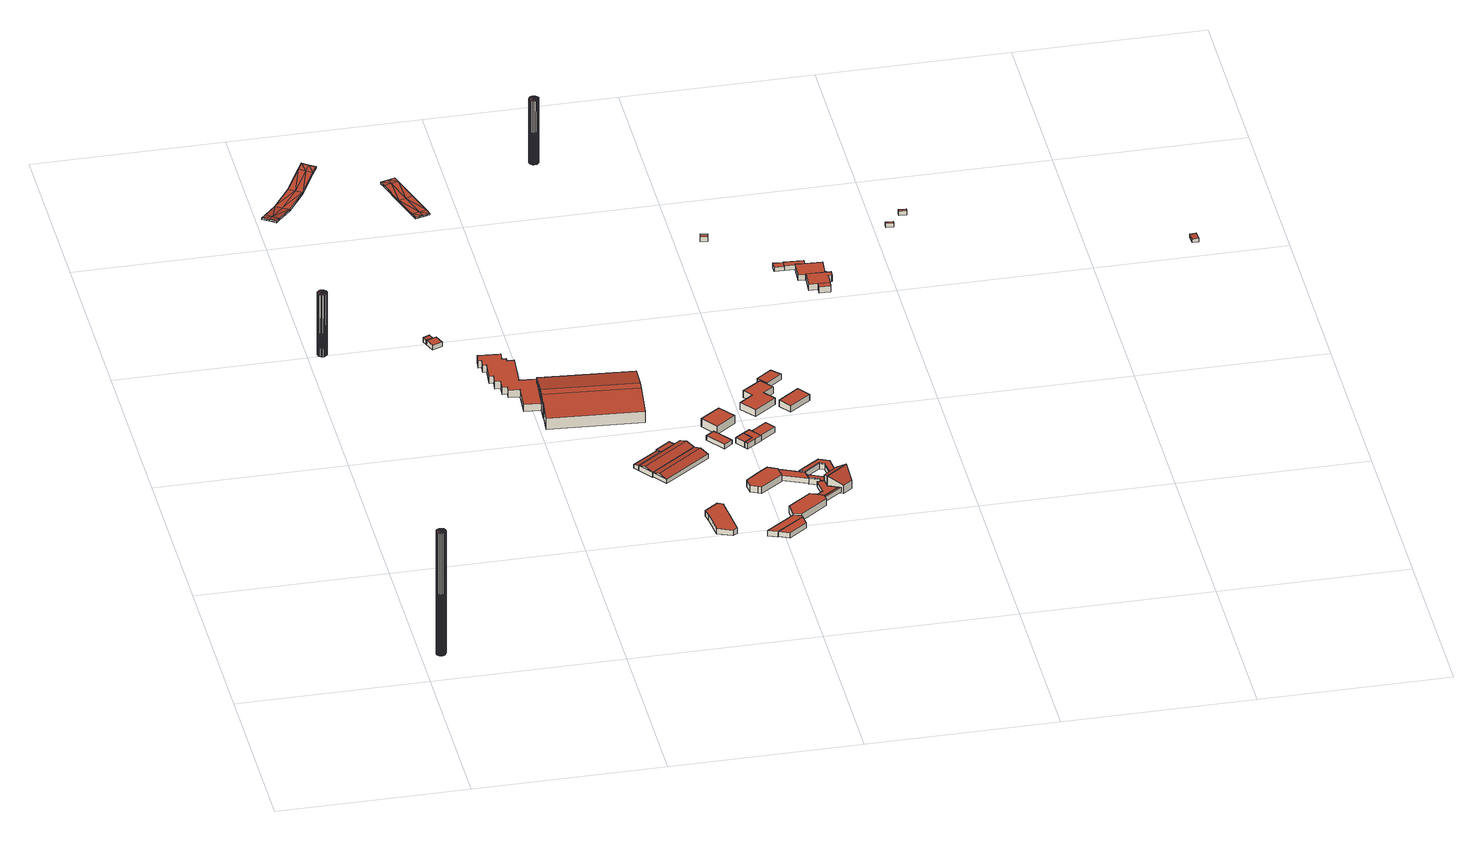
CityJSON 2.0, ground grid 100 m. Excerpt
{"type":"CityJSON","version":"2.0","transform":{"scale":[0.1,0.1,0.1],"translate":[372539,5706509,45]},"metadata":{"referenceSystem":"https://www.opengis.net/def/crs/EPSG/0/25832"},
"CityObjects":{
"building1":{"type":"Building","attributes":{"Geometrietyp2DReferenz":"1000","Gemeindeschluessel":"05911000","function":"51002_1251","roofType":"9999","measuredHeight":72.79},"geometry":[{"type":"Solid","lod":"2","boundaries":[[[[0,1,2]],[[1,3,2]],[[4,5,0]],[[5,1,0]],[[6,7,4]],[[7,5,4]],[[8,9,6]],[[9,7,6]],[[10,11,8]],[[11,9,8]],[[12,13,10]],[[13,11,10]],[[14,15,12]],[[15,13,12]],[[16,17,14]],[[17,15,14]],[[18,19,16]],[[19,17,16]],[[20,21,18]],[[21,19,18]],[[22,23,20]],[[23,21,20]],[[24,25,22]],[[25,23,22]],[[26,27,24]],[[27,25,24]],[[28,29,26]],[[29,27,26]],[[30,31,28]],[[31,29,28]],[[32,33,30]],[[33,31,30]],[[34,35,32]],[[35,33,32]],[[36,37,34]],[[37,35,34]],[[38,39,36]],[[39,37,36]],[[2,3,38]],[[3,39,38]],[[3,1,39]],[[1,5,39]],[[5,7,39]],[[7,9,39]],[[9,11,39]],[[15,17,39]],[[11,13,39]],[[13,15,39]],[[17,19,39]],[[19,21,39]],[[21,23,39]],[[23,25,39]],[[25,27,39]],[[27,29,39]],[[29,31,39]],[[31,33,39]],[[33,35,39]],[[35,37,39]],[[0,2,4]],[[2,38,4]],[[38,36,4]],[[36,34,4]],[[34,32,4]],[[32,30,4]],[[30,28,4]],[[28,26,4]],[[26,24,4]],[[24,22,4]],[[22,20,4]],[[20,18,4]],[[18,16,4]],[[16,14,4]],[[14,12,4]],[[12,10,4]],[[10,8,4]],[[8,6,4]]]],"semantics":{"surfaces":[{"type":"WallSurface"},{"type":"GroundSurface"},{"type":"RoofSurface"}],"values":[[0,0,0,0,0,0,0,0,0,0,0,0,0,0,0,0,0,0,0,0,0,0,0,0,0,0,0,0,0,0,0,0,0,0,0,0,0,0,0,0,1,1,1,1,1,1,1,1,1,1,1,1,1,1,1,1,1,1,2,2,2,2,2,2,2,2,2,2,2,2,2,2,2,2,2,2]]}}]},
"building2":{"type":"Building","attributes":{"Geometrietyp2DReferenz":"1000","Gemeindeschluessel":"05911000","function":"51002_1251","roofType":"9999","measuredHeight":36.54},"geometry":[{"type":"Solid","lod":"2","boundaries":[[[[40,41,42]],[[41,43,42]],[[44,45,40]],[[45,41,40]],[[46,47,44]],[[47,45,44]],[[48,49,46]],[[49,47,46]],[[50,51,48]],[[51,49,48]],[[52,53,50]],[[53,51,50]],[[54,55,52]],[[55,53,52]],[[56,57,54]],[[57,55,54]],[[58,59,56]],[[59,57,56]],[[60,61,58]],[[61,59,58]],[[62,63,60]],[[63,61,60]],[[64,65,62]],[[65,63,62]],[[66,67,64]],[[67,65,64]],[[68,69,66]],[[69,67,66]],[[70,71,68]],[[71,69,68]],[[72,73,70]],[[73,71,70]],[[74,75,72]],[[75,73,72]],[[76,77,74]],[[77,75,74]],[[78,79,76]],[[79,77,76]],[[42,43,78]],[[43,79,78]],[[43,41,79]],[[41,45,79]],[[45,47,79]],[[47,49,79]],[[49,51,79]],[[51,53,79]],[[53,55,79]],[[55,57,79]],[[57,59,79]],[[59,61,79]],[[61,63,79]],[[63,65,79]],[[65,67,79]],[[67,69,79]],[[69,71,79]],[[71,73,79]],[[73,75,79]],[[75,77,79]],[[40,42,44]],[[42,78,44]],[[78,76,44]],[[76,74,44]],[[74,72,44]],[[72,70,44]],[[70,68,44]],[[68,66,44]],[[66,64,44]],[[64,62,44]],[[62,60,44]],[[60,58,44]],[[58,56,44]],[[56,54,44]],[[54,52,44]],[[52,50,44]],[[50,48,44]],[[48,46,44]]]],"semantics":{"surfaces":[{"type":"WallSurface"},{"type":"GroundSurface"},{"type":"RoofSurface"}],"values":[[0,0,0,0,0,0,0,0,0,0,0,0,0,0,0,0,0,0,0,0,0,0,0,0,0,0,0,0,0,0,0,0,0,0,0,0,0,0,0,0,1,1,1,1,1,1,1,1,1,1,1,1,1,1,1,1,1,1,2,2,2,2,2,2,2,2,2,2,2,2,2,2,2,2,2,2]]}}]},
"building3":{"type":"Building","attributes":{"Geometrietyp2DReferenz":"2000","Gemeindeschluessel":"05911000","function":"53001_1800","roofType":"9999","measuredHeight":1},"geometry":[{"type":"Solid","lod":"2","boundaries":[[[[80,81,82]],[[81,83,82]],[[84,85,80]],[[85,81,80]],[[86,87,84]],[[87,85,84]],[[88,89,86]],[[89,87,86]],[[90,91,88]],[[91,89,88]],[[92,93,90]],[[93,91,90]],[[94,95,92]],[[95,93,92]],[[96,97,94]],[[97,95,94]],[[98,99,96]],[[99,97,96]],[[100,101,98]],[[101,99,98]],[[102,103,100]],[[103,101,100]],[[104,105,102]],[[105,103,102]],[[106,107,104]],[[107,105,104]],[[82,83,106]],[[83,107,106]],[[83,81,108]],[[108,81,85]],[[108,85,87]],[[108,87,109]],[[109,87,110]],[[110,87,89]],[[110,89,91]],[[110,91,111]],[[111,91,93]],[[111,93,95]],[[107,83,105]],[[105,83,108]],[[105,108,103]],[[103,108,109]],[[103,109,101]],[[101,109,110]],[[101,110,111]],[[101,111,99]],[[99,111,95]],[[99,95,97]],[[82,112,80]],[[112,84,80]],[[112,86,84]],[[112,113,86]],[[113,114,86]],[[114,88,86]],[[114,90,88]],[[114,115,90]],[[115,92,90]],[[115,94,92]],[[106,104,82]],[[104,112,82]],[[104,102,112]],[[102,113,112]],[[102,100,113]],[[100,114,113]],[[100,115,114]],[[100,98,115]],[[98,94,115]],[[98,96,94]]]],"semantics":{"surfaces":[{"type":"WallSurface"},{"type":"GroundSurface"},{"type":"RoofSurface"}],"values":[[0,0,0,0,0,0,0,0,0,0,0,0,0,0,0,0,0,0,0,0,0,0,0,0,0,0,0,0,1,1,1,1,1,1,1,1,1,1,1,1,1,1,1,1,1,1,1,1,2,2,2,2,2,2,2,2,2,2,2,2,2,2,2,2,2,2,2,2]]}}]},
"building4":{"type":"Building","attributes":{"Gemeindeschluessel":"05911000","Geometrietyp2DReferenz":"3000","function":"31001_2723","roofType":"2100","measuredHeight":2.72,"storeysAboveGround":1},"geometry":[{"type":"Solid","lod":"2","boundaries":[[[[116,117,118,119]],[[120,121,117,116]],[[122,123,121,120]],[[119,118,123,122]],[[120,116,119,122]],[[117,121,123,118]]]],"semantics":{"surfaces":[{"type":"WallSurface"},{"type":"RoofSurface"},{"type":"GroundSurface"}],"values":[[0,0,0,0,1,2]]}}]},
"building5":{"type":"Building","attributes":{"Gemeindeschluessel":"05911000","Geometrietyp2DReferenz":"3000","function":"31001_2463","roofType":"1000","measuredHeight":2.64,"storeysAboveGround":1},"geometry":[{"type":"Solid","lod":"2","boundaries":[[[[124,117,125,126]],[[127,118,117,124]],[[128,129,118,127]],[[130,131,129,128]],[[126,125,131,130]],[[128,127,124,126,130]],[[117,118,129,131,125]]]],"semantics":{"surfaces":[{"type":"WallSurface"},{"type":"RoofSurface"},{"type":"GroundSurface"}],"values":[[0,0,0,0,0,1,2]]}}]},
"building6":{"type":"Building","attributes":{"Gemeindeschluessel":"05911000","Geometrietyp2DReferenz":"3000","function":"31001_3062","roofType":"1000","measuredHeight":4.2,"storeysAboveGround":1},"address":[{"country":"Germany","locality":"Bochum","thoroughfareNumber":"74","thoroughfareName":"Im Zugfeld"}],"geometry":[{"type":"Solid","lod":"2","boundaries":[[[[132,133,134,135]],[[136,137,133,132]],[[138,139,137,136]],[[140,141,139,138]],[[142,143,141,140]],[[144,145,143,142]],[[146,147,145,144]],[[148,149,147,146]],[[150,151,149,148]],[[152,153,151,150]],[[154,155,153,152]],[[156,157,155,154]],[[158,159,157,156]],[[160,161,159,158]],[[162,163,161,160]],[[164,165,163,162]],[[166,167,165,164]],[[168,169,167,166]],[[170,171,169,168]],[[172,173,171,170]],[[174,175,173,172]],[[176,177,175,174]],[[178,179,177,176]],[[135,134,179,178]],[[176,174,172,170,168,166,164,162,160,158,156,154,152,150,148,146,144,142,140,138,136,132,135,178]],[[133,137,139,141,143,145,147,149,151,153,155,157,159,161,163,165,167,169,171,173,175,177,179,134]]]],"semantics":{"surfaces":[{"type":"WallSurface"},{"type":"RoofSurface"},{"type":"GroundSurface"}],"values":[[0,0,0,0,0,0,0,0,0,0,0,0,0,0,0,0,0,0,0,0,0,0,0,0,1,2]]}}]},
"building7":{"type":"Building","attributes":{"Gemeindeschluessel":"05911000","Geometrietyp2DReferenz":"3000","function":"31001_2740","roofType":"2100","measuredHeight":3.07,"storeysAboveGround":1},"geometry":[{"type":"Solid","lod":"2","boundaries":[[[[180,181,182,183]],[[184,185,181,180]],[[186,187,185,184]],[[183,182,187,186]],[[184,180,183,186]],[[181,185,187,182]]]],"semantics":{"surfaces":[{"type":"WallSurface"},{"type":"RoofSurface"},{"type":"GroundSurface"}],"values":[[0,0,0,0,1,2]]}}]},
"building8":{"type":"Building","attributes":{"Gemeindeschluessel":"05911000","Geometrietyp2DReferenz":"3000","function":"31001_3211","roofType":"5000","measuredHeight":10.1,"storeysAboveGround":1},"geometry":[{"type":"Solid","lod":"2","boundaries":[[[[188,189,190,191]],[[192,193,189,188]],[[194,195,193,192]],[[196,197,195,194]],[[198,199,197,196]],[[200,201,199,198]],[[202,203,201,200]],[[204,205,203,202]],[[206,207,205,204]],[[191,190,207,206]],[[204,208,209,210,211,206]],[[212,213,214,215,216]],[[214,217,209,208,215]],[[209,217,194,192]],[[217,214,196,194]],[[214,213,198,196]],[[213,212,200,198]],[[212,216,202,200]],[[216,215,208,204,202]],[[211,210,188,191]],[[211,191,206]],[[210,209,192,188]],[[189,193,195,197,199,201,203,205,207,190]]]],"semantics":{"surfaces":[{"type":"WallSurface"},{"type":"RoofSurface"},{"type":"GroundSurface"}],"values":[[0,0,0,0,0,0,0,0,0,0,1,1,1,0,0,0,0,0,0,0,0,0,2]]}}]},
"building9":{"type":"Building","attributes":{"Gemeindeschluessel":"05911000","Geometrietyp2DReferenz":"3000","function":"31001_3080","roofType":"1000","measuredHeight":3.22,"storeysAboveGround":1},"geometry":[{"type":"Solid","lod":"2","boundaries":[[[[218,219,220,221]],[[222,223,219,218]],[[224,225,223,222]],[[226,227,225,224]],[[228,229,227,226]],[[230,231,229,228]],[[232,233,231,230]],[[234,235,233,232]],[[221,220,235,234]],[[232,230,228,226,224,222,218,221,234]],[[219,223,225,227,229,231,233,235,220]]]],"semantics":{"surfaces":[{"type":"WallSurface"},{"type":"RoofSurface"},{"type":"GroundSurface"}],"values":[[0,0,0,0,0,0,0,0,0,1,2]]}}]},
"building10":{"type":"Building","attributes":{"Gemeindeschluessel":"05911000","Geometrietyp2DReferenz":"3000","function":"31001_2740"},"children":["building10-1","building10-2"]},
"building10-1":{"type":"BuildingPart","attributes":{"roofType":"1000","measuredHeight":2.74,"storeysAboveGround":1},"parents":["building10"],"geometry":[{"type":"Solid","lod":"2","boundaries":[[[[236,237,238,239]],[[240,241,237,236]],[[239,238,242,243]],[[240,236,239,243]],[[237,241,242,238]],[[241,240,243,242]]]],"semantics":{"surfaces":[{"type":"WallSurface"},{"type":"RoofSurface"},{"type":"GroundSurface"},{"type":"ClosureSurface"}],"values":[[0,0,0,1,2,3]]}}]},
"building10-2":{"type":"BuildingPart","attributes":{"roofType":"3100","measuredHeight":4.47,"storeysAboveGround":1},"parents":["building10"],"geometry":[{"type":"Solid","lod":"2","boundaries":[[[[244,245,246,247]],[[248,249,245,244]],[[250,251,249,248]],[[247,252,244]],[[248,253,250]],[[250,253,252,247]],[[244,252,253,248]],[[242,241,246,245,249,251]],[[241,240,243,242,251,250,247,246]],[[242,243,240,241]]]],"semantics":{"surfaces":[{"type":"WallSurface"},{"type":"RoofSurface"},{"type":"GroundSurface"},{"type":"ClosureSurface"}],"values":[[0,0,0,0,0,1,1,2,0,3]]}}]},
"building11":{"type":"Building","attributes":{"Gemeindeschluessel":"05911000","Geometrietyp2DReferenz":"3000","function":"31001_2740","roofType":"3100","measuredHeight":3.82,"storeysAboveGround":1},"geometry":[{"type":"Solid","lod":"2","boundaries":[[[[254,255,256,257]],[[258,259,255,254]],[[260,261,259,258]],[[257,256,261,260]],[[254,262,258]],[[260,263,257]],[[257,263,262,254]],[[258,262,263,260]],[[255,259,261,256]]]],"semantics":{"surfaces":[{"type":"WallSurface"},{"type":"RoofSurface"},{"type":"GroundSurface"}],"values":[[0,0,0,0,0,0,1,1,2]]}}]},
"building12":{"type":"Building","attributes":{"Geometrietyp2DReferenz":"2000","Gemeindeschluessel":"05911000","function":"53001_1800","roofType":"9999","measuredHeight":1},"geometry":[{"type":"Solid","lod":"2","boundaries":[[[[264,265,266]],[[265,267,266]],[[268,269,264]],[[269,265,264]],[[270,271,268]],[[271,269,268]],[[272,273,270]],[[273,271,270]],[[274,275,272]],[[275,273,272]],[[276,277,274]],[[277,275,274]],[[278,279,276]],[[279,277,276]],[[280,281,278]],[[281,279,278]],[[282,283,280]],[[283,281,280]],[[284,285,282]],[[285,283,282]],[[286,287,284]],[[287,285,284]],[[266,267,286]],[[267,287,286]],[[265,269,267]],[[267,269,288]],[[269,271,288]],[[288,271,289]],[[271,273,290]],[[271,290,289]],[[273,275,290]],[[290,275,277]],[[267,288,287]],[[287,288,285]],[[288,289,285]],[[285,289,283]],[[289,290,281]],[[289,281,283]],[[290,277,281]],[[281,277,279]],[[264,266,268]],[[266,291,268]],[[268,291,270]],[[291,292,270]],[[270,293,272]],[[270,292,293]],[[272,293,274]],[[293,276,274]],[[266,286,291]],[[286,284,291]],[[291,284,292]],[[284,282,292]],[[292,280,293]],[[292,282,280]],[[293,280,276]],[[280,278,276]]]],"semantics":{"surfaces":[{"type":"WallSurface"},{"type":"GroundSurface"},{"type":"RoofSurface"}],"values":[[0,0,0,0,0,0,0,0,0,0,0,0,0,0,0,0,0,0,0,0,0,0,0,0,1,1,1,1,1,1,1,1,1,1,1,1,1,1,1,1,2,2,2,2,2,2,2,2,2,2,2,2,2,2,2,2]]}}]},
"building13":{"type":"Building","attributes":{"Gemeindeschluessel":"05911000","Geometrietyp2DReferenz":"3000","function":"51009_1610","roofType":"1000","measuredHeight":3.16},"geometry":[{"type":"Solid","lod":"2","boundaries":[[[[294,295,296,297]],[[298,299,295,294]],[[300,301,299,298]],[[302,303,301,300]],[[297,296,303,302]],[[300,298,294,297,302]],[[295,299,301,303,296]]]],"semantics":{"surfaces":[{"type":"WallSurface"},{"type":"RoofSurface"},{"type":"GroundSurface"}],"values":[[0,0,0,0,0,1,2]]}}]},
"building14":{"type":"Building","attributes":{"Gemeindeschluessel":"05911000","Geometrietyp2DReferenz":"3000","function":"31001_3080","roofType":"1000","measuredHeight":3.01,"storeysAboveGround":1},"geometry":[{"type":"Solid","lod":"2","boundaries":[[[[302,304,305,297]],[[306,307,304,302]],[[308,309,307,306]],[[297,305,309,308]],[[306,302,297,308]],[[304,307,309,305]]]],"semantics":{"surfaces":[{"type":"WallSurface"},{"type":"RoofSurface"},{"type":"GroundSurface"}],"values":[[0,0,0,0,1,2]]}}]},
"building15":{"type":"Building","attributes":{"Gemeindeschluessel":"05911000","Geometrietyp2DReferenz":"3000","function":"31001_2463","roofType":"1000","measuredHeight":2.42,"storeysAboveGround":1},"geometry":[{"type":"Solid","lod":"2","boundaries":[[[[310,311,312,313]],[[314,315,311,310]],[[316,317,315,314]],[[313,312,317,316]],[[314,310,313,316]],[[311,315,317,312]]]],"semantics":{"surfaces":[{"type":"WallSurface"},{"type":"RoofSurface"},{"type":"GroundSurface"}],"values":[[0,0,0,0,1,2]]}}]},
"building16":{"type":"Building","attributes":{"Gemeindeschluessel":"05911000","Geometrietyp2DReferenz":"3000","function":"31001_1010","roofType":"1000","measuredHeight":3.97,"storeysAboveGround":1},"address":[{"country":"Germany","locality":"Bochum","thoroughfareNumber":"70","thoroughfareName":"Im Zugfeld"}],"geometry":[{"type":"Solid","lod":"2","boundaries":[[[[318,319,320,321]],[[322,323,319,318]],[[324,325,323,322]],[[326,327,325,324]],[[328,329,327,326]],[[330,331,329,328]],[[332,333,331,330]],[[334,335,333,332]],[[321,320,335,334]],[[332,330,328,326,324,322,318,321,334]],[[319,323,325,327,329,331,333,335,320]]]],"semantics":{"surfaces":[{"type":"WallSurface"},{"type":"RoofSurface"},{"type":"GroundSurface"}],"values":[[0,0,0,0,0,0,0,0,0,1,2]]}}]},
"building17":{"type":"Building","attributes":{"Gemeindeschluessel":"05911000","Geometrietyp2DReferenz":"3000","function":"31001_1010","roofType":"1000","measuredHeight":4.8,"storeysAboveGround":1},"address":[{"country":"Germany","locality":"Bochum","thoroughfareNumber":"68","thoroughfareName":"Im Zugfeld"}],"geometry":[{"type":"Solid","lod":"2","boundaries":[[[[336,337,338,339]],[[340,341,337,336]],[[342,343,341,340]],[[339,338,343,342]],[[340,336,339,342]],[[337,341,343,338]]]],"semantics":{"surfaces":[{"type":"WallSurface"},{"type":"RoofSurface"},{"type":"GroundSurface"}],"values":[[0,0,0,0,1,2]]}}]},
"building18":{"type":"Building","attributes":{"Gemeindeschluessel":"05911000","Geometrietyp2DReferenz":"3000","function":"31001_3080","roofType":"1000","measuredHeight":4.06,"storeysAboveGround":1},"geometry":[{"type":"Solid","lod":"2","boundaries":[[[[344,345,346,347]],[[348,349,345,344]],[[350,351,349,348]],[[352,353,351,350]],[[354,355,353,352]],[[356,357,355,354]],[[358,359,357,356]],[[347,346,359,358]],[[356,354,352,350,348,344,347,358]],[[345,349,351,353,355,357,359,346]]]],"semantics":{"surfaces":[{"type":"WallSurface"},{"type":"RoofSurface"},{"type":"GroundSurface"}],"values":[[0,0,0,0,0,0,0,0,1,2]]}}]},
"building19":{"type":"Building","attributes":{"Gemeindeschluessel":"05911000","Geometrietyp2DReferenz":"3000","function":"31001_2010","roofType":"1000","measuredHeight":3.35,"storeysAboveGround":1},"geometry":[{"type":"Solid","lod":"2","boundaries":[[[[360,361,362,363]],[[364,365,361,360]],[[366,367,365,364]],[[368,369,367,366]],[[370,371,369,368]],[[363,362,371,370]],[[368,366,364,360,363,370]],[[361,365,367,369,371,362]]]],"semantics":{"surfaces":[{"type":"WallSurface"},{"type":"RoofSurface"},{"type":"GroundSurface"}],"values":[[0,0,0,0,0,0,1,2]]}}]},
"building20":{"type":"Building","attributes":{"Gemeindeschluessel":"05911000","Geometrietyp2DReferenz":"3000","function":"51009_1610","roofType":"1000","measuredHeight":3.19},"geometry":[{"type":"Solid","lod":"2","boundaries":[[[[372,373,374,375]],[[370,376,373,372]],[[368,377,376,370]],[[366,378,377,368]],[[364,379,378,366]],[[360,380,379,364]],[[381,382,380,360]],[[383,384,382,381]],[[385,386,384,383]],[[387,388,386,385]],[[389,390,388,387]],[[375,374,390,389]],[[387,385,383,381,360,364,366,368,370,372,375,389]],[[373,376,377,378,379,380,382,384,386,388,390,374]]]],"semantics":{"surfaces":[{"type":"WallSurface"},{"type":"RoofSurface"},{"type":"GroundSurface"}],"values":[[0,0,0,0,0,0,0,0,0,0,0,0,1,2]]}}]},
"building21":{"type":"Building","attributes":{"Gemeindeschluessel":"05911000","Geometrietyp2DReferenz":"3000","function":"51009_1610","roofType":"1000","measuredHeight":3.18},"geometry":[{"type":"Solid","lod":"2","boundaries":[[[[391,392,393,394]],[[395,396,392,391]],[[397,398,396,395]],[[399,400,398,397]],[[401,402,400,399]],[[403,404,402,401]],[[394,393,404,403]],[[401,399,397,395,391,394,403]],[[392,396,398,400,402,404,393]]]],"semantics":{"surfaces":[{"type":"WallSurface"},{"type":"RoofSurface"},{"type":"GroundSurface"}],"values":[[0,0,0,0,0,0,0,1,2]]}}]},
"building22":{"type":"Building","attributes":{"Gemeindeschluessel":"05911000","Geometrietyp2DReferenz":"3000","function":"51009_1610","roofType":"1000","measuredHeight":3.18},"geometry":[{"type":"Solid","lod":"2","boundaries":[[[[405,406,407,408]],[[409,410,406,405]],[[411,412,410,409]],[[408,407,412,411]],[[409,405,408,411]],[[406,410,412,407]]]],"semantics":{"surfaces":[{"type":"WallSurface"},{"type":"RoofSurface"},{"type":"GroundSurface"}],"values":[[0,0,0,0,1,2]]}}]},
"building23":{"type":"Building","attributes":{"Gemeindeschluessel":"05911000","Geometrietyp2DReferenz":"3000","function":"31001_3080"},"children":["building23-1","building23-2"]},
"building23-1":{"type":"BuildingPart","attributes":{"roofType":"1000","measuredHeight":2.79,"storeysAboveGround":1},"parents":["building23"],"geometry":[{"type":"Solid","lod":"2","boundaries":[[[[413,414,415,416]],[[417,418,414,413]],[[419,420,418,417]],[[421,422,420,419]],[[423,424,422,421]],[[425,426,424,423]],[[427,428,426,425]],[[423,421,419,417,413,416,427,425]],[[415,414,418,420,422,424,426,428]],[[415,428,427,416]]]],"semantics":{"surfaces":[{"type":"WallSurface"},{"type":"RoofSurface"},{"type":"GroundSurface"},{"type":"ClosureSurface"}],"values":[[0,0,0,0,0,0,0,1,2,3]]}}]},
"building23-2":{"type":"BuildingPart","attributes":{"roofType":"1000","measuredHeight":2.76,"storeysAboveGround":1},"parents":["building23"],"geometry":[{"type":"Solid","lod":"2","boundaries":[[[[416,415,429,430]],[[431,432,428,427]],[[430,429,432,431]],[[427,416,430,431]],[[415,428,432,429]],[[415,416,427,428]]]],"semantics":{"surfaces":[{"type":"WallSurface"},{"type":"RoofSurface"},{"type":"GroundSurface"},{"type":"ClosureSurface"}],"values":[[0,0,0,1,2,3]]}}]},
"building24":{"type":"Building","attributes":{"Gemeindeschluessel":"05911000","Geometrietyp2DReferenz":"3000","function":"51009_1610","roofType":"1000","measuredHeight":3.22},"geometry":[{"type":"Solid","lod":"2","boundaries":[[[[433,434,435,436]],[[437,438,434,433]],[[439,440,438,437]],[[394,441,440,439]],[[403,442,441,394]],[[443,444,442,403]],[[445,446,444,443]],[[447,448,446,445]],[[449,450,448,447]],[[401,451,450,449]],[[399,452,451,401]],[[453,454,452,399]],[[455,456,454,453]],[[436,435,456,455]],[[453,399,401,449,447,445,443,403,394,439,437,433,436,455]],[[434,438,440,441,442,444,446,448,450,451,452,454,456,435]]]],"semantics":{"surfaces":[{"type":"WallSurface"},{"type":"RoofSurface"},{"type":"GroundSurface"}],"values":[[0,0,0,0,0,0,0,0,0,0,0,0,0,0,1,2]]}}]},
"building25":{"type":"Building","attributes":{"Gemeindeschluessel":"05911000","Geometrietyp2DReferenz":"3000","function":"31001_3080"},"children":["building25-1","building25-2","building25-3"]},
"building25-1":{"type":"BuildingPart","attributes":{"roofType":"1000","measuredHeight":3.75,"storeysAboveGround":1},"parents":["building25"],"geometry":[{"type":"Solid","lod":"2","boundaries":[[[[457,458,459,460]],[[461,462,458,457]],[[463,464,462,461]],[[465,454,464,463]],[[466,456,454,465]],[[467,468,456,466]],[[469,435,468,467]],[[470,438,434,471]],[[472,440,438,470]],[[473,474,440,472]],[[475,476,474,473]],[[477,441,476,475]],[[478,442,441,477]],[[479,480,442,478]],[[481,444,480,479]],[[482,446,444,481]],[[483,448,446,482]],[[484,450,448,483]],[[485,451,450,484]],[[486,452,451,485]],[[460,459,452,486]],[[485,484,483,482,481,479,478,477,475,473,472,470,471,469,467,466,465,463,461,457,460,486]],[[458,462,464,454,456,468,435,434,438,440,474,476,441,442,480,444,446,448,450,451,452,459]],[[435,469,471,434]]]],"semantics":{"surfaces":[{"type":"WallSurface"},{"type":"RoofSurface"},{"type":"GroundSurface"},{"type":"ClosureSurface"}],"values":[[0,0,0,0,0,0,0,0,0,0,0,0,0,0,0,0,0,0,0,0,0,1,2,3]]}}]},
"building25-2":{"type":"BuildingPart","attributes":{"roofType":"2100","measuredHeight":9.15,"storeysAboveGround":1},"parents":["building25"],"geometry":[{"type":"Solid","lod":"2","boundaries":[[[[487,488,435,469,489]],[[490,471,434,491,492]],[[492,487,489,490]],[[488,491,434,435]],[[492,491,488,487]],[[471,490,489,469]],[[435,434,471,469]]]],"semantics":{"surfaces":[{"type":"WallSurface"},{"type":"RoofSurface"},{"type":"GroundSurface"},{"type":"ClosureSurface"}],"values":[[0,0,1,2,3,0,3]]}}]},
"building25-3":{"type":"BuildingPart","attributes":{"roofType":"2100","measuredHeight":9.15,"storeysAboveGround":1},"parents":["building25"],"geometry":[{"type":"Solid","lod":"2","boundaries":[[[[493,494,488,487]],[[495,496,494,493]],[[492,491,496,495]],[[495,493,487,492]],[[494,496,491,488]],[[487,488,491,492]]]],"semantics":{"surfaces":[{"type":"WallSurface"},{"type":"RoofSurface"},{"type":"GroundSurface"},{"type":"ClosureSurface"}],"values":[[0,0,0,1,2,3]]}}]},
"building26":{"type":"Building","attributes":{"Gemeindeschluessel":"05911000","Geometrietyp2DReferenz":"3000","function":"31001_1010","roofType":"1000","measuredHeight":4,"storeysAboveGround":1},"address":[{"country":"Germany","locality":"Bochum","thoroughfareNumber":"72","thoroughfareName":"Im Zugfeld"}],"geometry":[{"type":"Solid","lod":"2","boundaries":[[[[497,498,499,500]],[[501,502,498,497]],[[503,504,502,501]],[[505,506,504,503]],[[507,508,506,505]],[[509,510,508,507]],[[511,512,510,509]],[[500,499,512,511]],[[509,507,505,503,501,497,500,511]],[[498,502,504,506,508,510,512,499]]]],"semantics":{"surfaces":[{"type":"WallSurface"},{"type":"RoofSurface"},{"type":"GroundSurface"}],"values":[[0,0,0,0,0,0,0,0,1,2]]}}]},
"building27":{"type":"Building","attributes":{"Geometrietyp2DReferenz":"1000","Gemeindeschluessel":"05911000","function":"51002_1251","roofType":"9999","measuredHeight":37.93},"geometry":[{"type":"Solid","lod":"2","boundaries":[[[[513,514,515]],[[514,516,515]],[[517,518,513]],[[518,514,513]],[[519,520,517]],[[520,518,517]],[[521,522,519]],[[522,520,519]],[[523,524,521]],[[524,522,521]],[[525,526,523]],[[527,528,529]],[[526,524,523]],[[529,530,525]],[[530,526,525]],[[528,530,529]],[[531,532,527]],[[532,528,527]],[[533,534,531]],[[534,532,531]],[[535,536,533]],[[536,534,533]],[[537,538,535]],[[538,536,535]],[[539,540,537]],[[540,538,537]],[[541,542,539]],[[542,540,539]],[[543,544,541]],[[544,542,541]],[[545,546,543]],[[546,544,543]],[[547,548,545]],[[548,546,545]],[[549,550,547]],[[550,548,547]],[[551,552,549]],[[552,550,549]],[[515,516,551]],[[516,552,551]],[[516,514,552]],[[514,518,552]],[[518,520,552]],[[520,522,552]],[[522,524,552]],[[524,526,552]],[[526,530,552]],[[530,528,552]],[[528,532,552]],[[532,534,552]],[[534,536,552]],[[536,538,552]],[[538,540,552]],[[540,542,552]],[[542,544,552]],[[544,546,552]],[[548,550,552]],[[546,548,552]],[[513,515,517]],[[515,551,517]],[[551,549,517]],[[549,547,517]],[[547,545,517]],[[545,543,517]],[[543,541,517]],[[541,539,517]],[[539,537,517]],[[537,535,517]],[[535,533,517]],[[533,531,517]],[[531,527,517]],[[527,529,517]],[[529,525,517]],[[525,523,517]],[[523,521,517]],[[521,519,517]]]],"semantics":{"surfaces":[{"type":"WallSurface"},{"type":"GroundSurface"},{"type":"RoofSurface"}],"values":[[0,0,0,0,0,0,0,0,0,0,0,0,0,0,0,0,0,0,0,0,0,0,0,0,0,0,0,0,0,0,0,0,0,0,0,0,0,0,0,0,1,1,1,1,1,1,1,1,1,1,1,1,1,1,1,1,1,1,2,2,2,2,2,2,2,2,2,2,2,2,2,2,2,2,2,2]]}}]},
"building28":{"type":"Building","attributes":{"Gemeindeschluessel":"05911000","Geometrietyp2DReferenz":"3000","function":"31001_2463","roofType":"1000","measuredHeight":3.21,"storeysAboveGround":1},"geometry":[{"type":"Solid","lod":"2","boundaries":[[[[553,554,555,556]],[[557,558,554,553]],[[559,560,558,557]],[[556,555,560,559]],[[557,553,556,559]],[[554,558,560,555]]]],"semantics":{"surfaces":[{"type":"WallSurface"},{"type":"RoofSurface"},{"type":"GroundSurface"}],"values":[[0,0,0,0,1,2]]}}]},
"building29":{"type":"Building","attributes":{"Gemeindeschluessel":"05911000","Geometrietyp2DReferenz":"3000","function":"31001_2100","roofType":"1000","measuredHeight":3.69,"storeysAboveGround":1},"geometry":[{"type":"Solid","lod":"2","boundaries":[[[[561,562,563,564]],[[565,566,562,561]],[[567,568,566,565]],[[564,563,568,567]],[[565,561,564,567]],[[562,566,568,563]]]],"semantics":{"surfaces":[{"type":"WallSurface"},{"type":"RoofSurface"},{"type":"GroundSurface"}],"values":[[0,0,0,0,1,2]]}}]},
"building30":{"type":"Building","attributes":{"Gemeindeschluessel":"05911000","Geometrietyp2DReferenz":"3000","function":"31001_2523","roofType":"2100","measuredHeight":2.84,"storeysAboveGround":1},"geometry":[{"type":"Solid","lod":"2","boundaries":[[[[569,570,571,572]],[[573,574,570,569]],[[575,576,574,573]],[[572,571,576,575]],[[573,569,572,575]],[[570,574,576,571]]]],"semantics":{"surfaces":[{"type":"WallSurface"},{"type":"RoofSurface"},{"type":"GroundSurface"}],"values":[[0,0,0,0,1,2]]}}]},
"building31":{"type":"Building","attributes":{"Gemeindeschluessel":"05911000","Geometrietyp2DReferenz":"3000","function":"31001_2723","roofType":"1000","measuredHeight":2.44,"storeysAboveGround":1},"geometry":[{"type":"Solid","lod":"2","boundaries":[[[[577,578,579,580]],[[581,582,578,577]],[[583,584,582,581]],[[585,586,584,583]],[[580,579,586,585]],[[583,581,577,580,585]],[[578,582,584,586,579]]]],"semantics":{"surfaces":[{"type":"WallSurface"},{"type":"RoofSurface"},{"type":"GroundSurface"}],"values":[[0,0,0,0,0,1,2]]}}]},
"building32":{"type":"Building","attributes":{"Gemeindeschluessel":"05911000","Geometrietyp2DReferenz":"3000","function":"31001_2463","roofType":"1000","measuredHeight":2.48,"storeysAboveGround":1},"geometry":[{"type":"Solid","lod":"2","boundaries":[[[[587,588,589,590]],[[591,592,588,587]],[[593,594,592,591]],[[595,596,594,593]],[[597,598,596,595]],[[590,589,598,597]],[[595,593,591,587,590,597]],[[588,592,594,596,598,589]]]],"semantics":{"surfaces":[{"type":"WallSurface"},{"type":"RoofSurface"},{"type":"GroundSurface"}],"values":[[0,0,0,0,0,0,1,2]]}}]},
"building33":{"type":"Building","attributes":{"Gemeindeschluessel":"05911000","Geometrietyp2DReferenz":"3000","function":"31001_1010"},"address":[{"country":"Germany","locality":"Bochum","thoroughfareNumber":"76","thoroughfareName":"Im Zugfeld"}],"children":["building33-1","building33-2","building33-3"]},
"building33-1":{"type":"BuildingPart","attributes":{"roofType":"1000","measuredHeight":3.67,"storeysAboveGround":1},"parents":["building33"],"geometry":[{"type":"Solid","lod":"2","boundaries":[[[[599,600,601,602]],[[603,604,605,600,599]],[[602,601,606,607,608]],[[603,599,602,608]],[[600,605,606,601]],[[604,603,608,607]],[[606,605,604,607]]]],"semantics":{"surfaces":[{"type":"WallSurface"},{"type":"RoofSurface"},{"type":"GroundSurface"},{"type":"ClosureSurface"}],"values":[[0,0,0,1,2,0,3]]}}]},
"building33-2":{"type":"BuildingPart","attributes":{"roofType":"1000","measuredHeight":3.62,"storeysAboveGround":1},"parents":["building33"],"geometry":[{"type":"Solid","lod":"2","boundaries":[[[[609,610,611,612,613]],[[614,615,610,609]],[[616,617,615,614]],[[618,619,617,616]],[[620,621,619,618]],[[622,623,621,620]],[[607,606,623,622]],[[624,625,605,604]],[[626,627,625,624]],[[628,629,630,627,626]],[[624,604,607,622,620,618,616,614,609,613,631,628,626]],[[632,611,610,615,617,619,621,623,606,605,625,627,630]],[[629,628,631,633]],[[632,630,629,633]],[[633,631,613,612]],[[611,632,633,612]],[[606,607,604,605]]]],"semantics":{"surfaces":[{"type":"WallSurface"},{"type":"RoofSurface"},{"type":"GroundSurface"},{"type":"ClosureSurface"}],"values":[[0,0,0,0,0,0,0,0,0,0,1,2,0,3,0,3,3]]}}]},
"building33-3":{"type":"BuildingPart","attributes":{"roofType":"1000","measuredHeight":3.27,"storeysAboveGround":1},"parents":["building33"],"geometry":[{"type":"Solid","lod":"2","boundaries":[[[[634,635,636,637]],[[612,611,635,634]],[[638,627,630,629]],[[639,640,627,638]],[[641,642,640,639]],[[643,644,642,641]],[[637,636,644,643]],[[641,639,638,629,633,612,634,637,643]],[[635,611,632,630,627,640,642,644,636]],[[611,612,633,632]],[[632,633,629,630]]]],"semantics":{"surfaces":[{"type":"WallSurface"},{"type":"RoofSurface"},{"type":"GroundSurface"},{"type":"ClosureSurface"}],"values":[[0,0,0,0,0,0,0,1,2,3,3]]}}]},
"building34":{"type":"Building","attributes":{"Gemeindeschluessel":"05911000","Geometrietyp2DReferenz":"3000","function":"51009_1610","roofType":"1000","measuredHeight":2.3},"geometry":[{"type":"Solid","lod":"2","boundaries":[[[[645,646,647,648]],[[649,650,646,645]],[[651,652,650,649]],[[648,647,652,651]],[[649,645,648,651]],[[646,650,652,647]]]],"semantics":{"surfaces":[{"type":"WallSurface"},{"type":"RoofSurface"},{"type":"GroundSurface"}],"values":[[0,0,0,0,1,2]]}}]},
"building35":{"type":"Building","attributes":{"Gemeindeschluessel":"05911000","Geometrietyp2DReferenz":"3000","function":"51009_1610","roofType":"1000","measuredHeight":2.47},"geometry":[{"type":"Solid","lod":"2","boundaries":[[[[653,654,655,656]],[[657,658,654,653]],[[659,660,658,657]],[[656,655,660,659]],[[657,653,656,659]],[[654,658,660,655]]]],"semantics":{"surfaces":[{"type":"WallSurface"},{"type":"RoofSurface"},{"type":"GroundSurface"}],"values":[[0,0,0,0,1,2]]}}]},
"building36":{"type":"Building","attributes":{"Gemeindeschluessel":"05911000","Geometrietyp2DReferenz":"3000","function":"31001_1313","roofType":"2100","measuredHeight":2.15,"storeysAboveGround":1},"geometry":[{"type":"Solid","lod":"2","boundaries":[[[[661,662,663,664]],[[665,666,662,661]],[[667,668,666,665]],[[664,663,668,667]],[[665,661,664,667]],[[662,666,668,663]]]],"semantics":{"surfaces":[{"type":"WallSurface"},{"type":"RoofSurface"},{"type":"GroundSurface"}],"values":[[0,0,0,0,1,2]]}}]}
},
"vertices":[
[83,41,876],[83,41,148],[79,48,876],[79,48,148],[86,34,876],[86,34,148],[86,26,876],[86,26,148],[83,18,876],[83,18,148],[79,12,876],[79,12,148],[72,8,876],[72,8,148],[65,5,876],[65,5,148],[57,5,876],[57,5,148],[50,8,876],[50,8,148],[43,12,876],[43,12,148],[39,18,876],[39,18,148],[36,26,876],[36,26,148],[36,34,876],[36,34,148],[39,41,876],[39,41,148],[43,48,876],[43,48,148],[50,52,876],[50,52,148],[57,55,876],[57,55,148],[65,55,876],[65,55,148],[72,52,876],[72,52,148],
[95,3002,392],[95,3002,26],[91,3008,392],[91,3008,26],[98,2994,392],[98,2994,26],[98,2986,392],[98,2986,26],[95,2979,392],[95,2979,26],[91,2973,392],[91,2973,26],[84,2968,392],[84,2968,26],[77,2966,392],[77,2966,26],[69,2966,392],[69,2966,26],[62,2968,392],[62,2968,26],[55,2973,392],[55,2973,26],[51,2979,392],[51,2979,26],[48,2986,392],[48,2986,26],[48,2994,392],[48,2994,26],[51,3002,392],[51,3002,26],[55,3008,392],[55,3008,26],[62,3013,392],[62,3013,26],[69,3015,392],[69,3015,26],[77,3015,392],[77,3015,26],[84,3013,392],[84,3013,26],
[6,4142,108],[6,4142,98],[39,4119,108],[39,4119,98],[29,4176,100],[29,4176,90],[100,4279,76],[100,4279,66],[195,4417,76],[195,4417,66],[271,4526,115],[271,4526,105],[293,4559,127],[293,4559,117],[326,4536,127],[326,4536,117],[359,4513,127],[359,4513,117],[336,4481,115],[336,4481,105],[261,4372,76],[261,4372,66],[166,4234,76],[166,4234,66],[95,4130,100],[95,4130,90],[72,4097,108],[72,4097,98],[62,4153,90],[133,4256,66],[228,4394,66],[303,4503,105],[62,4153,100],[133,4256,76],[228,4394,76],[303,4503,115],
[595,2951,64],[595,2951,39],[630,2964,39],[630,2964,66],[584,2979,64],[584,2979,39],[619,2993,66],[619,2993,39],
[595,2951,65],[616,2897,39],[616,2897,65],[630,2964,65],[648,2971,65],[648,2971,39],[669,2917,65],[669,2917,39],
[941,2235,96],[941,2235,54],[1029,2227,54],[1029,2227,96],[952,2369,96],[952,2369,54],[892,2374,96],[892,2374,54],[895,2407,96],[895,2407,54],[868,2409,96],[868,2409,54],[872,2464,96],[872,2464,54],[842,2466,96],[842,2466,54],[847,2518,96],[847,2518,54],[825,2520,96],[825,2520,54],[834,2622,96],[834,2622,54],[814,2624,96],[814,2624,54],[818,2668,96],[818,2668,54],[800,2669,96],[800,2669,54],[804,2717,96],[804,2717,54],[923,2707,96],[923,2707,54],[919,2662,96],[919,2662,54],[940,2660,96],[940,2660,54],[939,2641,96],[939,2641,54],[977,2638,96],[977,2638,54],[962,2456,96],[962,2456,54],[1050,2449,96],[1050,2449,54],[1047,2411,96],[1047,2411,54],[1045,2412,96],[1045,2412,54],
[1515,1629,127],[1515,1629,96],[1494,1656,96],[1494,1656,117],[1379,1529,127],[1379,1529,96],[1359,1557,117],[1359,1557,96],
[1022,2145,127],[1022,2145,62],[1024,2145,62],[1024,2145,127],[1027,2205,127],[1027,2205,62],[1029,2227,127],[1029,2227,62],[1031,2250,127],[1031,2250,62],[1045,2412,127],[1045,2412,62],[1047,2411,127],[1047,2411,62],[1542,2370,127],[1542,2370,62],[1511,2000,128],[1511,2000,62],[1016,2041,127],[1016,2041,62],[1525,2163,163],[1027,2205,163],[1022,2145,150],[1024,2145,150],[1047,2411,128],[1045,2412,128],[1031,2250,163],[1529,2208,163],[1542,2370,128],[1029,2227,163],
[1634,849,154],[1634,849,122],[1711,817,122],[1711,817,154],[1619,976,154],[1619,976,122],[1613,1022,154],[1613,1022,122],[1684,1074,154],[1684,1074,122],[1711,1063,154],[1711,1063,122],[1715,1027,154],[1715,1027,122],[1721,972,154],[1721,972,122],[1736,834,154],[1736,834,122],
[1574,1714,124],[1574,1714,97],[1494,1656,97],[1494,1656,124],[1594,1687,124],[1594,1687,97],[1515,1629,97],[1515,1629,124],
[1684,1636,127],[1684,1636,97],[1628,1712,97],[1628,1712,126],[1435,1453,127],[1435,1453,97],[1379,1529,126],[1379,1529,97],[1654,1677,141],[1405,1494,141],
[1684,1636,128],[1684,1636,102],[1435,1453,102],[1435,1453,128],[1740,1560,127],[1740,1560,102],[1491,1377,127],[1491,1377,102],[1709,1602,140],[1460,1419,140],
[780,4102,32],[780,4102,22],[818,4114,32],[818,4114,22],[770,4136,32],[770,4136,22],[730,4273,31],[730,4273,21],[685,4420,31],[685,4420,21],[675,4453,31],[675,4453,21],[713,4465,31],[713,4465,21],[752,4477,31],[752,4477,21],[762,4443,31],[762,4443,21],[806,4296,31],[806,4296,21],[847,4158,32],[847,4158,22],[856,4125,32],[856,4125,22],[808,4147,22],[768,4284,21],[723,4432,21],[808,4147,32],[768,4284,31],[723,4432,31],
[1878,775,157],[1878,775,126],[1928,755,126],[1928,755,157],[2033,889,157],[2033,889,126],[2073,874,157],[2073,874,126],[2074,862,157],[2074,862,126],
[2074,862,127],[1928,755,127],[2081,803,157],[2081,803,127],[1984,731,157],[1984,731,127],
[1809,1755,129],[1809,1755,104],[1764,1723,104],[1764,1723,129],[1881,1658,129],[1881,1658,104],[1836,1625,129],[1836,1625,104],
[1912,1171,161],[1912,1171,122],[1930,1163,122],[1930,1163,161],[1876,1186,161],[1876,1186,122],[1869,1241,161],[1869,1241,122],[1921,1280,161],[1921,1280,122],[1933,1290,161],[1933,1290,122],[1991,1333,161],[1991,1333,122],[2041,1311,161],[2041,1311,122],[2048,1251,161],[2048,1251,122],
[1871,1933,145],[1871,1933,97],[1766,1855,97],[1766,1855,145],[1934,1849,145],[1934,1849,97],[1829,1771,145],[1829,1771,97],
[2033,889,165],[2033,889,125],[2073,874,125],[2073,874,165],[2025,959,165],[2025,959,125],[2149,1051,165],[2149,1051,125],[2179,1039,165],[2179,1039,125],[2216,1023,165],[2216,1023,125],[2218,1009,165],[2218,1009,125],[2220,984,165],[2220,984,125],
[1943,1679,149],[1943,1679,116],[1897,1645,116],[1897,1645,149],[1960,1656,149],[1960,1656,116],[1959,1655,149],[1959,1655,116],[1978,1630,149],[1978,1630,116],[1932,1597,149],[1932,1597,116],
[1933,1596,149],[1933,1596,117],[1944,1580,117],[1944,1580,149],[1932,1597,117],[1978,1630,117],[1959,1655,117],[1960,1656,117],[1943,1679,117],[1978,1704,149],[1978,1704,117],[1987,1691,149],[1987,1691,117],[2024,1641,149],[2024,1641,117],[2025,1639,149],[2025,1639,117],[1990,1613,149],[1990,1613,117],
[2048,1251,157],[2048,1251,126],[2175,1196,126],[2175,1196,157],[2041,1311,157],[2041,1311,126],[2122,1276,157],[2122,1276,126],[2142,1267,157],[2142,1267,126],[2169,1255,157],[2169,1255,126],[2172,1224,157],[2172,1224,126],
[2071,1752,148],[2071,1752,116],[1987,1691,116],[1987,1691,148],[2108,1701,148],[2108,1701,116],[2024,1641,148],[2024,1641,116],
[2179,1039,159],[2179,1039,131],[2216,1023,131],[2216,1023,159],[2220,1068,159],[2220,1068,131],[2211,1157,159],[2211,1157,131],[2229,1159,159],[2229,1159,131],[2246,1160,159],[2246,1160,131],[2251,1110,159],[2251,1110,131],[2304,1087,159],[2304,1087,131],
[2218,1009,131],[2218,1009,159],[2317,1081,159],[2317,1081,131],
[2246,1160,157],[2246,1160,125],[2319,1218,125],[2319,1218,157],[2229,1159,157],[2229,1159,125],[2227,1174,157],[2227,1174,125],[2175,1196,125],[2172,1224,125],[2249,1191,157],[2249,1191,125],[2289,1221,157],[2289,1221,125],[2280,1306,157],[2280,1306,125],[2254,1317,157],[2254,1317,125],[2169,1255,125],[2142,1267,125],[2255,1349,157],[2255,1349,125],[2308,1327,157],[2308,1327,125],
[2175,1292,163],[2175,1292,125],[2171,1288,125],[2171,1288,163],[2187,1300,163],[2187,1300,125],[2196,1307,163],[2196,1307,125],[2255,1349,163],[2308,1327,163],[2317,1236,163],[2317,1236,125],[2319,1218,163],[2229,1159,163],[2246,1160,163],[2227,1174,163],[2216,1178,163],[2216,1178,125],[2206,1183,163],[2206,1183,125],[2175,1196,163],[2172,1224,163],[2246,1192,163],[2246,1192,125],[2249,1191,163],[2289,1221,163],[2280,1306,163],[2254,1317,163],[2169,1255,163],[2142,1267,163],
[2367,1198,217],[2367,1198,125],[2319,1218,193],[2246,1160,193],[2251,1110,125],[2251,1110,217],
[2376,1112,173],[2376,1112,125],[2329,1076,173],[2329,1076,125],
[2122,2130,148],[2122,2130,109],[2021,2056,109],[2021,2056,148],[2174,2060,148],[2174,2060,109],[2118,2018,148],[2118,2018,109],[2162,1959,148],[2162,1959,109],[2045,1871,148],[2045,1871,109],[1983,1953,148],[1983,1953,109],[2057,2008,148],[2057,2008,109],
[1489,4521,387],[1489,4521,8],[1484,4527,387],[1484,4527,8],[1491,4513,387],[1491,4513,8],[1491,4506,387],[1491,4506,8],[1489,4498,387],[1489,4498,8],[1484,4492,387],[1484,4492,8],[1478,4487,387],[1478,4487,8],[1463,4485,387],[1463,4485,8],[1470,4485,387],[1470,4485,8],[1455,4487,387],[1455,4487,8],[1449,4492,387],[1449,4492,8],[1444,4498,387],[1444,4498,8],[1442,4506,387],[1442,4506,8],[1442,4513,387],[1442,4513,8],[1444,4521,387],[1444,4521,8],[1449,4527,387],[1449,4527,8],[1455,4532,387],[1455,4532,8],[1463,4534,387],[1463,4534,8],[1470,4534,387],[1470,4534,8],[1478,4532,387],[1478,4532,8],
[2195,2226,139],[2195,2226,107],[2115,2166,107],[2115,2166,139],[2240,2179,139],[2240,2179,107],[2154,2114,139],[2154,2114,107],
[2290,2018,150],[2290,2018,113],[2177,1933,113],[2177,1933,150],[2337,1954,150],[2337,1954,113],[2224,1870,150],[2224,1870,113],
[2148,3532,100],[2148,3532,72],[2153,3559,72],[2153,3559,98],[2111,3538,101],[2111,3538,72],[2116,3566,98],[2116,3566,72],
[2409,3199,122],[2409,3199,97],[2407,3160,97],[2407,3160,122],[2428,3198,122],[2428,3198,97],[2461,3196,122],[2461,3196,97],[2459,3158,122],[2459,3158,97],
[2459,3158,124],[2459,3158,99],[2515,3155,99],[2515,3155,124],[2461,3196,124],[2461,3196,99],[2565,3190,124],[2565,3190,99],[2563,3154,124],[2563,3154,99],[2515,3157,124],[2515,3157,99],
[2589,2925,133],[2589,2925,96],[2647,2921,96],[2647,2921,133],[2591,2957,133],[2591,2957,132],[2591,2957,96],[2650,2953,96],[2650,2953,132],[2650,2953,133],
[2652,3057,132],[2652,3057,96],[2645,3057,96],[2645,3057,129],[2645,3057,132],[2651,3050,132],[2651,3050,96],[2675,3049,132],[2675,3049,96],[2672,3015,132],[2672,3015,96],[2671,3016,132],[2671,3016,96],[2654,3017,132],[2654,3017,96],[2541,2960,132],[2541,2960,96],[2548,3055,132],[2548,3055,96],[2548,3056,132],[2548,3056,129],[2548,3056,96],[2645,3050,132],[2645,3050,96],[2645,3050,129],
[2652,3148,129],[2652,3148,96],[2563,3154,96],[2563,3154,129],[2548,3055,129],[2508,3058,129],[2508,3058,96],[2515,3155,129],[2515,3155,96],[2515,3157,129],[2515,3157,96],
[3037,3461,116],[3037,3461,93],[3036,3445,93],[3036,3445,116],[3076,3457,116],[3076,3457,93],[3075,3441,116],[3075,3441,93],
[3121,3554,118],[3121,3554,93],[3120,3538,93],[3120,3538,118],[3161,3551,118],[3161,3551,93],[3160,3535,118],[3160,3535,93],
[4524,3006,143],[4524,3006,121],[4491,3004,121],[4491,3004,141],[4527,2957,143],[4527,2957,121],[4493,2956,141],[4493,2956,121]
]}
